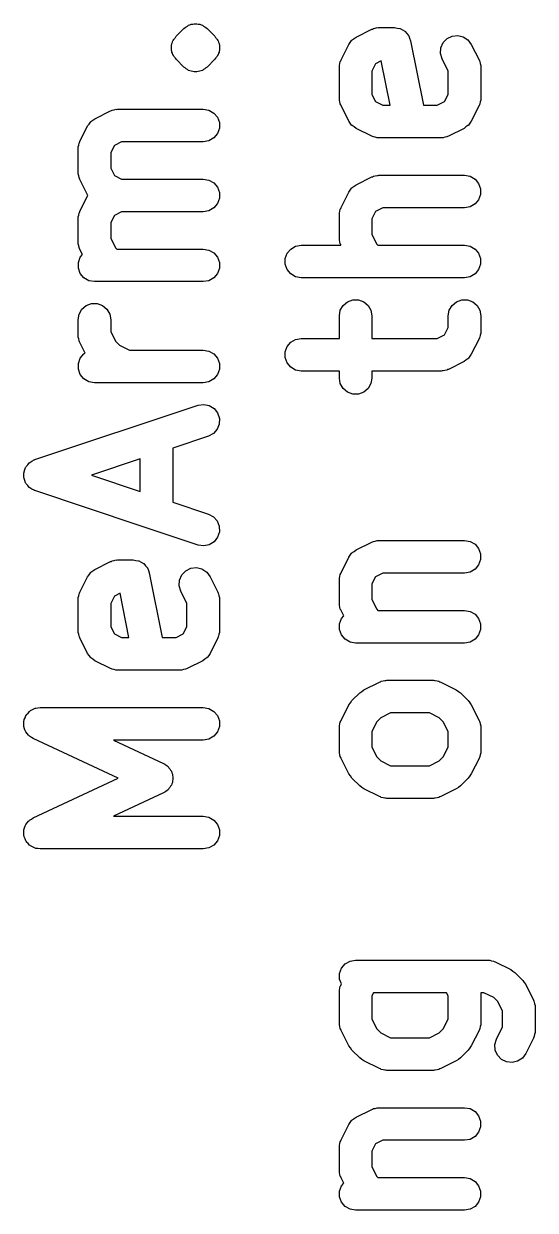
# Model space of a CAD drawing. Extents: x 94.7 to 182.4, y -163.6 to -70.2.
# Drawn here: x 94.73 to 99.43, y -113.34 to -102.44 of the extents above; entities that cross this region are included whole.
import ezdxf

# ---------------------------------------------------------------- set-up
doc = ezdxf.new("R2010")
doc.units = 0
doc.header["$MEASUREMENT"] = 0
doc.layers.add('BLACK', color=7, linetype='CONTINUOUS')

msp = doc.modelspace()

# ---------------------------------------------------------------- linework, layer by layer
at = {"layer": 'Black'}
for p, q in [((96.1296, -102.551), (96.2011, -102.48)), ((96.2011, -102.48), (96.2118, -102.472)), ((96.2118, -102.472), (96.2211, -102.463)), ((96.2211, -102.463), (96.233, -102.457)), ((96.233, -102.457), (96.2438, -102.45)), ((96.2438, -102.45), (96.2564, -102.446)), ((96.2564, -102.446), (96.2683, -102.441)), ((96.2683, -102.441), (96.2814, -102.44)), ((96.2814, -102.44), (96.2941, -102.436)), ((96.2941, -102.436), (96.3071, -102.437)), ((96.3071, -102.437), (96.3202, -102.436)), ((96.3202, -102.436), (96.3329, -102.44)), ((96.3329, -102.44), (96.346, -102.441)), ((96.346, -102.441), (96.3579, -102.446)), ((96.3579, -102.446), (96.3705, -102.45)), ((96.3705, -102.45), (96.3813, -102.457)), ((96.3813, -102.457), (96.3932, -102.463)), ((96.3932, -102.463), (96.4025, -102.472)), ((96.4025, -102.472), (96.4132, -102.48)), ((96.4132, -102.48), (96.4846, -102.551)), ((97.7829, -102.559), (97.9258, -102.487)), ((97.9258, -102.487), (97.9341, -102.485)), ((97.9341, -102.485), (97.9416, -102.48)), ((97.9416, -102.48), (97.9589, -102.477)), ((97.9589, -102.477), (97.9757, -102.472)), ((97.9757, -102.472), (97.9843, -102.473)), ((97.9843, -102.473), (97.9929, -102.471)), ((97.9929, -102.471), (98.1357, -102.471)), ((98.1357, -102.471), (98.1597, -102.476)), ((98.1597, -102.476), (98.1838, -102.479)), ((98.1838, -102.479), (98.1853, -102.48)), ((98.1853, -102.48), (98.187, -102.48)), ((98.187, -102.48), (98.2081, -102.493)), ((98.2081, -102.493), (98.2295, -102.504)), ((98.2295, -102.504), (98.2306, -102.506)), ((98.2306, -102.506), (98.2321, -102.507)), ((98.2321, -102.507), (98.2478, -102.525)), ((98.2478, -102.525), (98.2639, -102.543)), ((96.088, -102.631), (96.0902, -102.625)), ((96.088, -102.638), (96.088, -102.631)), ((96.0902, -102.625), (96.0908, -102.618)), ((96.0908, -102.618), (96.0964, -102.606)), ((96.0964, -102.606), (96.0998, -102.594)), ((96.0998, -102.594), (96.1036, -102.588)), ((96.1036, -102.588), (96.1058, -102.582)), ((96.1058, -102.582), (96.1101, -102.577)), ((96.1101, -102.577), (96.1128, -102.571)), ((96.1128, -102.571), (96.1221, -102.562)), ((96.1221, -102.562), (96.1296, -102.551)), ((96.4846, -102.551), (96.4922, -102.562)), ((96.4922, -102.562), (96.5014, -102.571)), ((96.5014, -102.571), (96.5042, -102.577)), ((96.5042, -102.577), (96.5085, -102.582)), ((96.5085, -102.582), (96.5107, -102.588)), ((96.5107, -102.588), (96.5145, -102.594)), ((96.5145, -102.594), (96.5179, -102.606)), ((96.5179, -102.606), (96.5235, -102.618)), ((96.5235, -102.618), (96.524, -102.625)), ((96.524, -102.625), (96.5263, -102.631)), ((96.5263, -102.631), (96.5263, -102.638)), ((97.6444, -102.769), (97.7158, -102.626)), ((97.7158, -102.626), (97.7289, -102.608)), ((97.7289, -102.608), (97.7411, -102.59)), ((97.7411, -102.59), (97.7444, -102.587)), ((97.7444, -102.587), (97.7469, -102.584)), ((97.7469, -102.584), (97.7652, -102.572)), ((97.7652, -102.572), (97.7829, -102.559)), ((98.2639, -102.543), (98.2645, -102.545)), ((98.2645, -102.545), (98.2656, -102.546)), ((98.2656, -102.546), (98.274, -102.569)), ((98.274, -102.569), (98.2828, -102.592)), ((98.2828, -102.592), (98.4015, -103.186)), ((98.5612, -102.658), (98.582, -102.61)), ((98.582, -102.61), (98.6178, -102.572)), ((98.6178, -102.572), (98.6644, -102.549)), ((98.6644, -102.549), (98.7161, -102.543)), ((98.7161, -102.543), (98.7668, -102.555)), ((98.7668, -102.555), (98.8103, -102.584)), ((98.8103, -102.584), (98.8413, -102.626)), ((98.8413, -102.626), (98.9127, -102.769)), ((96.0863, -102.644), (96.088, -102.638)), ((96.0874, -102.657), (96.0863, -102.644)), ((96.0863, -102.67), (96.0874, -102.657)), ((96.088, -102.677), (96.0863, -102.67)), ((96.088, -102.683), (96.088, -102.677)), ((96.0902, -102.689), (96.088, -102.683)), ((96.0908, -102.696), (96.0902, -102.689)), ((96.0964, -102.708), (96.0908, -102.696)), ((96.0998, -102.721), (96.0964, -102.708)), ((96.1036, -102.726), (96.0998, -102.721)), ((96.1058, -102.732), (96.1036, -102.726)), ((96.1101, -102.737), (96.1058, -102.732)), ((96.1128, -102.743), (96.1101, -102.737)), ((96.1221, -102.752), (96.1128, -102.743)), ((96.5014, -102.743), (96.4922, -102.752)), ((96.5042, -102.737), (96.5014, -102.743)), ((96.5085, -102.732), (96.5042, -102.737)), ((96.5107, -102.726), (96.5085, -102.732)), ((96.5145, -102.721), (96.5107, -102.726)), ((96.5179, -102.708), (96.5145, -102.721)), ((96.5235, -102.696), (96.5179, -102.708)), ((96.524, -102.689), (96.5235, -102.696)), ((96.5263, -102.683), (96.524, -102.689)), ((96.5263, -102.638), (96.528, -102.644)), ((96.528, -102.67), (96.5263, -102.677)), ((96.5263, -102.677), (96.5263, -102.683)), ((96.528, -102.644), (96.5269, -102.657)), ((96.5269, -102.657), (96.528, -102.67)), ((98.5581, -102.71), (98.5612, -102.658)), ((98.573, -102.76), (98.5581, -102.71)), ((96.1296, -102.763), (96.1221, -102.752)), ((96.2011, -102.835), (96.1296, -102.763)), ((96.2118, -102.842), (96.2011, -102.835)), ((96.2211, -102.851), (96.2118, -102.842)), ((96.233, -102.857), (96.2211, -102.851)), ((96.3932, -102.851), (96.3813, -102.857)), ((96.4025, -102.842), (96.3932, -102.851)), ((96.4132, -102.835), (96.4025, -102.842)), ((96.4846, -102.763), (96.4132, -102.835)), ((96.4922, -102.752), (96.4846, -102.763)), ((97.6286, -102.836), (97.6301, -102.827)), ((97.6286, -103.121), (97.6286, -102.836)), ((97.6296, -102.819), (97.6346, -102.802)), ((97.6301, -102.827), (97.6296, -102.819)), ((97.6346, -102.802), (97.6376, -102.784)), ((97.6376, -102.784), (97.6419, -102.777)), ((97.6419, -102.777), (97.6444, -102.769)), ((97.9618, -102.805), (97.9286, -102.871)), ((98.0142, -102.778), (97.9618, -102.805)), ((98.0956, -103.186), (98.0142, -102.778)), ((98.6286, -102.871), (98.573, -102.76)), ((98.9127, -102.769), (98.9152, -102.777)), ((98.9152, -102.777), (98.9195, -102.784)), ((98.9195, -102.784), (98.9226, -102.802)), ((98.9226, -102.802), (98.9276, -102.819)), ((98.9276, -102.819), (98.9271, -102.827)), ((98.9271, -102.827), (98.9286, -102.836)), ((98.9286, -102.836), (98.9286, -103.121)), ((96.2438, -102.865), (96.233, -102.857)), ((96.2564, -102.868), (96.2438, -102.865)), ((96.2683, -102.873), (96.2564, -102.868)), ((96.2814, -102.875), (96.2683, -102.873)), ((96.2941, -102.878), (96.2814, -102.875)), ((96.3071, -102.877), (96.2941, -102.878)), ((96.3202, -102.878), (96.3071, -102.877)), ((96.3329, -102.875), (96.3202, -102.878)), ((96.346, -102.873), (96.3329, -102.875)), ((96.3579, -102.868), (96.346, -102.873)), ((96.3705, -102.865), (96.3579, -102.868)), ((96.3813, -102.857), (96.3705, -102.865)), ((97.9286, -102.871), (97.9286, -103.086)), ((98.6286, -103.086), (98.6286, -102.871)), ((97.6301, -103.13), (97.6286, -103.121)), ((97.6296, -103.139), (97.6301, -103.13)), ((97.6346, -103.155), (97.6296, -103.139)), ((97.6376, -103.173), (97.6346, -103.155)), ((97.6419, -103.18), (97.6376, -103.173)), ((97.6444, -103.189), (97.6419, -103.18)), ((97.9286, -103.086), (97.9618, -103.152)), ((97.9618, -103.152), (98.0283, -103.186)), ((98.5289, -103.186), (98.5953, -103.152)), ((98.5953, -103.152), (98.6286, -103.086)), ((98.9152, -103.18), (98.9127, -103.189)), ((98.9195, -103.173), (98.9152, -103.18)), ((98.9226, -103.155), (98.9195, -103.173)), ((98.9276, -103.139), (98.9226, -103.155)), ((98.9286, -103.121), (98.9271, -103.13)), ((98.9271, -103.13), (98.9276, -103.139)), ((95.3829, -103.309), (95.5258, -103.237)), ((95.5258, -103.237), (95.5341, -103.235)), ((95.5341, -103.235), (95.5416, -103.23)), ((95.5416, -103.23), (95.5589, -103.227)), ((95.5589, -103.227), (95.5757, -103.222)), ((95.5757, -103.222), (95.5843, -103.223)), ((95.5843, -103.223), (95.5929, -103.221)), ((95.5929, -103.221), (96.3786, -103.221)), ((96.3786, -103.221), (96.4299, -103.23)), ((96.4299, -103.23), (96.475, -103.257)), ((96.475, -103.257), (96.5085, -103.296)), ((97.7158, -103.331), (97.6444, -103.189)), ((98.0283, -103.186), (98.0956, -103.186)), ((98.4015, -103.186), (98.5289, -103.186)), ((98.9127, -103.189), (98.8413, -103.331)), ((95.2444, -103.519), (95.3158, -103.376)), ((95.3158, -103.376), (95.3289, -103.358)), ((95.3289, -103.358), (95.3411, -103.34)), ((95.3411, -103.34), (95.3444, -103.337)), ((95.3444, -103.337), (95.3469, -103.334)), ((95.3469, -103.334), (95.3652, -103.322)), ((95.3652, -103.322), (95.3829, -103.309)), ((96.5085, -103.296), (96.5263, -103.345)), ((96.5263, -103.397), (96.5085, -103.446)), ((96.5263, -103.345), (96.5263, -103.397)), ((97.7289, -103.349), (97.7158, -103.331)), ((97.7411, -103.367), (97.7289, -103.349)), ((97.7444, -103.37), (97.7411, -103.367)), ((97.7469, -103.373), (97.7444, -103.37)), ((97.7652, -103.385), (97.7469, -103.373)), ((97.7829, -103.398), (97.7652, -103.385)), ((97.9258, -103.47), (97.7829, -103.398)), ((98.7742, -103.398), (98.6314, -103.47)), ((98.7919, -103.385), (98.7742, -103.398)), ((98.8103, -103.373), (98.7919, -103.385)), ((98.8127, -103.37), (98.8103, -103.373)), ((98.8161, -103.367), (98.8127, -103.37)), ((98.8282, -103.349), (98.8161, -103.367)), ((98.8413, -103.331), (98.8282, -103.349)), ((96.475, -103.486), (96.4299, -103.512)), ((96.5085, -103.446), (96.475, -103.486)), ((97.9341, -103.472), (97.9258, -103.47)), ((97.9416, -103.477), (97.9341, -103.472)), ((97.9589, -103.48), (97.9416, -103.477)), ((97.9757, -103.485), (97.9589, -103.48)), ((97.9843, -103.484), (97.9757, -103.485)), ((97.9929, -103.486), (97.9843, -103.484)), ((98.5643, -103.486), (97.9929, -103.486)), ((98.5728, -103.484), (98.5643, -103.486)), ((98.5814, -103.485), (98.5728, -103.484)), ((98.5983, -103.48), (98.5814, -103.485)), ((98.6156, -103.477), (98.5983, -103.48)), ((98.6231, -103.472), (98.6156, -103.477)), ((98.6314, -103.47), (98.6231, -103.472)), ((95.2286, -103.586), (95.2301, -103.577)), ((95.2286, -103.8), (95.2286, -103.586)), ((95.2296, -103.569), (95.2346, -103.552)), ((95.2301, -103.577), (95.2296, -103.569)), ((95.2346, -103.552), (95.2376, -103.534)), ((95.2376, -103.534), (95.2419, -103.527)), ((95.2419, -103.527), (95.2444, -103.519)), ((95.5618, -103.555), (95.5286, -103.621)), ((95.6283, -103.521), (95.5618, -103.555)), ((96.3786, -103.521), (95.6283, -103.521)), ((96.4299, -103.512), (96.3786, -103.521)), ((95.5286, -103.621), (95.5286, -103.765)), ((95.2301, -103.809), (95.2286, -103.8)), ((95.2296, -103.817), (95.2301, -103.809)), ((95.2346, -103.834), (95.2296, -103.817)), ((95.2376, -103.851), (95.2346, -103.834)), ((95.5286, -103.765), (95.5618, -103.831)), ((95.5618, -103.831), (95.6283, -103.864)), ((97.9589, -103.835), (97.9757, -103.83)), ((97.9757, -103.83), (97.9843, -103.83)), ((97.9843, -103.83), (97.9929, -103.829)), ((97.9929, -103.829), (98.7786, -103.829)), ((98.7786, -103.829), (98.8299, -103.838)), ((95.2419, -103.859), (95.2376, -103.851)), ((95.2444, -103.867), (95.2419, -103.859)), ((95.3158, -104.01), (95.2444, -103.867)), ((95.6283, -103.864), (96.3786, -103.864)), ((96.3786, -103.864), (96.4299, -103.873)), ((96.4299, -103.873), (96.475, -103.899)), ((96.475, -103.899), (96.5085, -103.939)), ((96.5085, -103.939), (96.5263, -103.988)), ((97.7444, -103.944), (97.7469, -103.941)), ((97.7469, -103.941), (97.7652, -103.929)), ((97.7652, -103.929), (97.7829, -103.916)), ((97.7829, -103.916), (97.9258, -103.844)), ((97.9258, -103.844), (97.9341, -103.842)), ((97.9341, -103.842), (97.9416, -103.838)), ((97.9416, -103.838), (97.9589, -103.835)), ((98.8299, -103.838), (98.875, -103.864)), ((98.875, -103.864), (98.9085, -103.904)), ((98.9085, -103.904), (98.9263, -103.953)), ((95.2444, -104.161), (95.3158, -104.019)), ((95.3191, -104.014), (95.3158, -104.01)), ((95.3158, -104.019), (95.3191, -104.014)), ((96.5263, -104.04), (96.5085, -104.089)), ((96.5263, -103.988), (96.5263, -104.04)), ((97.6444, -104.126), (97.7158, -103.983)), ((97.7158, -103.983), (97.7289, -103.965)), ((97.7289, -103.965), (97.7411, -103.947)), ((97.7411, -103.947), (97.7444, -103.944)), ((98.9263, -104.005), (98.9085, -104.054)), ((98.9263, -103.953), (98.9263, -104.005)), ((95.2419, -104.17), (95.2444, -104.161)), ((96.4299, -104.155), (96.3786, -104.164)), ((96.475, -104.129), (96.4299, -104.155)), ((96.5085, -104.089), (96.475, -104.129)), ((97.6296, -104.176), (97.6346, -104.159)), ((97.6346, -104.159), (97.6376, -104.142)), ((97.6376, -104.142), (97.6419, -104.134)), ((97.6419, -104.134), (97.6444, -104.126)), ((98.0283, -104.129), (97.9618, -104.162)), ((98.7786, -104.129), (98.0283, -104.129)), ((98.8299, -104.12), (98.7786, -104.129)), ((98.875, -104.093), (98.8299, -104.12)), ((98.9085, -104.054), (98.875, -104.093)), ((95.2286, -104.229), (95.2301, -104.22)), ((95.2286, -104.443), (95.2286, -104.229)), ((95.2296, -104.211), (95.2346, -104.195)), ((95.2301, -104.22), (95.2296, -104.211)), ((95.2346, -104.195), (95.2376, -104.177)), ((95.2376, -104.177), (95.2419, -104.17)), ((95.5618, -104.198), (95.5286, -104.264)), ((95.5286, -104.264), (95.5286, -104.407)), ((95.6283, -104.164), (95.5618, -104.198)), ((96.3786, -104.164), (95.6283, -104.164)), ((97.6286, -104.193), (97.6301, -104.184)), ((97.6286, -104.407), (97.6286, -104.193)), ((97.6301, -104.184), (97.6296, -104.176)), ((97.9618, -104.162), (97.9286, -104.228)), ((97.9286, -104.228), (97.9286, -104.372)), ((97.9286, -104.372), (97.9733, -104.461)), ((95.2301, -104.451), (95.2286, -104.443)), ((95.2296, -104.46), (95.2301, -104.451)), ((95.2346, -104.477), (95.2296, -104.46)), ((95.2376, -104.494), (95.2346, -104.477)), ((95.5286, -104.407), (95.5733, -104.497)), ((97.1822, -104.507), (97.2273, -104.48)), ((97.2273, -104.48), (97.2786, -104.471)), ((97.2786, -104.471), (97.6436, -104.471)), ((97.6301, -104.416), (97.6286, -104.407)), ((97.6296, -104.424), (97.6301, -104.416)), ((97.6346, -104.441), (97.6296, -104.424)), ((97.6376, -104.458), (97.6346, -104.441)), ((97.6419, -104.466), (97.6376, -104.458)), ((97.6436, -104.471), (97.6419, -104.466)), ((97.9733, -104.461), (97.9836, -104.471)), ((97.9836, -104.471), (98.7786, -104.471)), ((98.7786, -104.471), (98.8299, -104.48)), ((98.8299, -104.48), (98.875, -104.507)), ((95.2309, -104.631), (95.2487, -104.582)), ((95.2419, -104.502), (95.2376, -104.494)), ((95.2444, -104.51), (95.2419, -104.502)), ((95.2686, -104.558), (95.2444, -104.51)), ((95.2487, -104.582), (95.2686, -104.558)), ((95.5733, -104.497), (95.5836, -104.507)), ((95.5836, -104.507), (96.3786, -104.507)), ((96.3786, -104.507), (96.4299, -104.516)), ((96.4299, -104.516), (96.475, -104.542)), ((96.475, -104.542), (96.5085, -104.582)), ((96.5085, -104.582), (96.5263, -104.631)), ((97.1309, -104.595), (97.1487, -104.546)), ((97.1309, -104.647), (97.1309, -104.595)), ((97.1487, -104.546), (97.1822, -104.507)), ((98.875, -104.507), (98.9085, -104.546)), ((98.9085, -104.546), (98.9263, -104.595)), ((98.9263, -104.595), (98.9263, -104.647)), ((95.2309, -104.683), (95.2309, -104.631)), ((95.2487, -104.732), (95.2309, -104.683)), ((96.5263, -104.683), (96.5085, -104.732)), ((96.5263, -104.631), (96.5263, -104.683)), ((97.1487, -104.696), (97.1309, -104.647)), ((97.1822, -104.736), (97.1487, -104.696)), ((98.9085, -104.696), (98.875, -104.736)), ((98.9263, -104.647), (98.9085, -104.696)), ((95.2822, -104.772), (95.2487, -104.732)), ((95.3273, -104.798), (95.2822, -104.772)), ((95.3786, -104.807), (95.3273, -104.798)), ((96.3786, -104.807), (95.3786, -104.807)), ((96.4299, -104.798), (96.3786, -104.807)), ((96.475, -104.772), (96.4299, -104.798)), ((96.5085, -104.732), (96.475, -104.772)), ((97.2273, -104.762), (97.1822, -104.736)), ((97.2786, -104.771), (97.2273, -104.762)), ((98.7786, -104.771), (97.2786, -104.771)), ((98.8299, -104.762), (98.7786, -104.771)), ((98.875, -104.736), (98.8299, -104.762)), ((95.2637, -105.061), (95.3036, -105.027)), ((95.3036, -105.027), (95.3525, -105.009)), ((95.3525, -105.009), (95.4046, -105.009)), ((95.4046, -105.009), (95.4536, -105.027)), ((95.4536, -105.027), (95.4935, -105.061)), ((97.6376, -105.07), (97.6637, -105.025)), ((97.6637, -105.025), (97.7036, -104.992)), ((97.7036, -104.992), (97.7525, -104.974)), ((97.7525, -104.974), (97.8046, -104.974)), ((97.8046, -104.974), (97.8536, -104.992)), ((97.8536, -104.992), (97.8935, -105.025)), ((97.8935, -105.025), (97.9195, -105.07)), ((98.6376, -105.07), (98.6637, -105.025)), ((98.6637, -105.025), (98.7036, -104.992)), ((98.7036, -104.992), (98.7525, -104.974)), ((98.7525, -104.974), (98.8046, -104.974)), ((98.8046, -104.974), (98.8536, -104.992)), ((98.8536, -104.992), (98.8935, -105.025)), ((98.8935, -105.025), (98.9195, -105.07)), ((95.2286, -105.157), (95.2376, -105.106)), ((95.2376, -105.106), (95.2637, -105.061)), ((95.4935, -105.061), (95.5195, -105.106)), ((95.5195, -105.106), (95.5286, -105.157)), ((97.6286, -105.121), (97.6376, -105.07)), ((97.6286, -105.329), (97.6286, -105.121)), ((97.9195, -105.07), (97.9286, -105.121)), ((97.9286, -105.121), (97.9286, -105.329)), ((98.6286, -105.121), (98.6376, -105.07)), ((98.6286, -105.229), (98.6286, -105.121)), ((98.9195, -105.07), (98.9286, -105.121)), ((98.9286, -105.121), (98.9286, -105.264)), ((95.2286, -105.3), (95.2286, -105.157)), ((95.5286, -105.157), (95.5286, -105.265)), ((98.5953, -105.295), (98.6286, -105.229)), ((95.2301, -105.309), (95.2286, -105.3)), ((95.2296, -105.317), (95.2301, -105.309)), ((95.2346, -105.334), (95.2296, -105.317)), ((95.2376, -105.351), (95.2346, -105.334)), ((95.2419, -105.359), (95.2376, -105.351)), ((95.2444, -105.367), (95.2419, -105.359)), ((95.5286, -105.265), (95.5733, -105.354)), ((95.5733, -105.354), (95.6103, -105.391)), ((97.1822, -105.364), (97.2273, -105.338)), ((97.2273, -105.338), (97.2786, -105.329)), ((97.2786, -105.329), (97.6286, -105.329)), ((97.9286, -105.329), (98.5289, -105.329)), ((98.5289, -105.329), (98.5953, -105.295)), ((98.9127, -105.331), (98.8413, -105.474)), ((98.9152, -105.323), (98.9127, -105.331)), ((98.9195, -105.316), (98.9152, -105.323)), ((98.9226, -105.298), (98.9195, -105.316)), ((98.9276, -105.281), (98.9226, -105.298)), ((98.9286, -105.264), (98.9271, -105.273)), ((98.9271, -105.273), (98.9276, -105.281)), ((95.2931, -105.464), (95.2444, -105.367)), ((95.2822, -105.471), (95.2931, -105.464)), ((95.6103, -105.391), (95.6997, -105.436)), ((95.6997, -105.436), (96.3786, -105.436)), ((96.3786, -105.436), (96.4299, -105.445)), ((96.4299, -105.445), (96.475, -105.471)), ((97.1309, -105.453), (97.1487, -105.404)), ((97.1309, -105.505), (97.1309, -105.453)), ((97.1487, -105.404), (97.1822, -105.364)), ((95.2309, -105.56), (95.2487, -105.511)), ((95.2309, -105.612), (95.2309, -105.56)), ((95.2487, -105.511), (95.2822, -105.471)), ((96.475, -105.471), (96.5085, -105.511)), ((96.5085, -105.511), (96.5263, -105.56)), ((96.5263, -105.56), (96.5263, -105.612)), ((97.1487, -105.554), (97.1309, -105.505)), ((97.1822, -105.593), (97.1487, -105.554)), ((98.7742, -105.541), (98.6314, -105.613)), ((98.7919, -105.528), (98.7742, -105.541)), ((98.8103, -105.516), (98.7919, -105.528)), ((98.8127, -105.513), (98.8103, -105.516)), ((98.8161, -105.51), (98.8127, -105.513)), ((98.8282, -105.492), (98.8161, -105.51)), ((98.8413, -105.474), (98.8282, -105.492)), ((95.2487, -105.661), (95.2309, -105.612)), ((95.2822, -105.701), (95.2487, -105.661)), ((96.5085, -105.661), (96.475, -105.701)), ((96.5263, -105.612), (96.5085, -105.661)), ((97.2273, -105.62), (97.1822, -105.593)), ((97.2786, -105.629), (97.2273, -105.62)), ((97.6286, -105.629), (97.2786, -105.629)), ((97.6286, -105.693), (97.6286, -105.629)), ((98.5643, -105.629), (97.9286, -105.629)), ((97.9286, -105.629), (97.9286, -105.693)), ((98.5728, -105.627), (98.5643, -105.629)), ((98.5814, -105.628), (98.5728, -105.627)), ((98.5983, -105.623), (98.5814, -105.628)), ((98.6156, -105.62), (98.5983, -105.623)), ((98.6231, -105.615), (98.6156, -105.62)), ((98.6314, -105.613), (98.6231, -105.615)), ((95.3273, -105.727), (95.2822, -105.701)), ((95.3786, -105.736), (95.3273, -105.727)), ((96.3786, -105.736), (95.3786, -105.736)), ((96.4299, -105.727), (96.3786, -105.736)), ((96.475, -105.701), (96.4299, -105.727)), ((97.6376, -105.744), (97.6286, -105.693)), ((97.6637, -105.789), (97.6376, -105.744)), ((97.7036, -105.823), (97.6637, -105.789)), ((97.8935, -105.789), (97.8536, -105.823)), ((97.9195, -105.744), (97.8935, -105.789)), ((97.9286, -105.693), (97.9195, -105.744)), ((97.7525, -105.841), (97.7036, -105.823)), ((97.8046, -105.841), (97.7525, -105.841)), ((97.8536, -105.823), (97.8046, -105.841)), ((94.8311, -106.443), (96.3311, -105.943)), ((96.3311, -105.943), (96.3827, -105.936)), ((96.3827, -105.936), (96.4337, -105.946)), ((96.4337, -105.946), (96.4781, -105.973)), ((96.4781, -105.973), (96.5105, -106.014)), ((96.5105, -106.014), (96.5269, -106.064)), ((96.5255, -106.116), (96.5064, -106.164)), ((96.5269, -106.064), (96.5255, -106.116)), ((96.426, -106.228), (96.1, -106.337)), ((96.4718, -106.203), (96.426, -106.228)), ((96.5064, -106.164), (96.4718, -106.203)), ((96.1, -106.337), (96.1, -106.835)), ((94.8047, -106.458), (94.8234, -106.446)), ((94.8234, -106.446), (94.8275, -106.445)), ((94.8275, -106.445), (94.8311, -106.443)), ((95.8, -106.437), (95.3529, -106.586)), ((95.8, -106.735), (95.8, -106.437)), ((94.7302, -106.564), (94.7315, -106.56)), ((94.7315, -106.56), (94.7316, -106.556)), ((94.7316, -106.556), (94.7397, -106.535)), ((94.7397, -106.535), (94.7467, -106.514)), ((94.7467, -106.514), (94.7492, -106.511)), ((94.7492, -106.511), (94.7508, -106.507)), ((94.7508, -106.507), (94.7654, -106.491)), ((94.7654, -106.491), (94.7791, -106.473)), ((94.7791, -106.473), (94.7826, -106.471)), ((94.7826, -106.471), (94.7853, -106.468)), ((94.7853, -106.468), (94.8047, -106.458)), ((94.7308, -106.586), (94.7302, -106.564)), ((94.7302, -106.608), (94.7308, -106.586)), ((94.7315, -106.612), (94.7302, -106.608)), ((94.7316, -106.616), (94.7315, -106.612)), ((94.7397, -106.636), (94.7316, -106.616)), ((94.7467, -106.657), (94.7397, -106.636)), ((94.7492, -106.66), (94.7467, -106.657)), ((94.7508, -106.664), (94.7492, -106.66)), ((94.7654, -106.681), (94.7508, -106.664)), ((95.3529, -106.586), (95.8, -106.735)), ((94.7791, -106.698), (94.7654, -106.681)), ((94.7826, -106.7), (94.7791, -106.698)), ((94.7853, -106.703), (94.7826, -106.7)), ((94.8047, -106.714), (94.7853, -106.703)), ((94.8234, -106.725), (94.8047, -106.714)), ((94.8275, -106.726), (94.8234, -106.725)), ((94.8311, -106.728), (94.8275, -106.726)), ((95.8, -107.051), (94.8311, -106.728)), ((96.1, -106.835), (96.426, -106.943)), ((96.426, -106.943), (96.4718, -106.968)), ((96.4718, -106.968), (96.5064, -107.007)), ((96.3311, -107.228), (95.8, -107.051)), ((96.5064, -107.007), (96.5255, -107.056)), ((96.5255, -107.056), (96.5269, -107.108)), ((96.4781, -107.198), (96.4337, -107.225)), ((96.5105, -107.157), (96.4781, -107.198)), ((96.5269, -107.108), (96.5105, -107.157)), ((97.7829, -107.273), (97.9258, -107.202)), ((97.9258, -107.202), (97.9341, -107.199)), ((97.9341, -107.199), (97.9416, -107.195)), ((97.9416, -107.195), (97.9589, -107.192)), ((97.9589, -107.192), (97.9757, -107.187)), ((97.9757, -107.187), (97.9843, -107.187)), ((97.9843, -107.187), (97.9929, -107.186)), ((97.9929, -107.186), (98.7786, -107.186)), ((98.7786, -107.186), (98.8299, -107.195)), ((98.8299, -107.195), (98.875, -107.221)), ((96.3827, -107.236), (96.3311, -107.228)), ((96.4337, -107.225), (96.3827, -107.236)), ((97.7158, -107.34), (97.7289, -107.322)), ((97.7289, -107.322), (97.7411, -107.304)), ((97.7411, -107.304), (97.7444, -107.302)), ((97.7444, -107.302), (97.7469, -107.298)), ((97.7469, -107.298), (97.7652, -107.286)), ((97.7652, -107.286), (97.7829, -107.273)), ((98.875, -107.221), (98.9085, -107.261)), ((98.9085, -107.261), (98.9263, -107.31)), ((98.9263, -107.31), (98.9263, -107.362)), ((95.3829, -107.452), (95.5258, -107.38)), ((95.5258, -107.38), (95.5341, -107.378)), ((95.5341, -107.378), (95.5416, -107.373)), ((95.5416, -107.373), (95.5589, -107.37)), ((95.5589, -107.37), (95.5757, -107.365)), ((95.5757, -107.365), (95.5843, -107.366)), ((95.5843, -107.366), (95.5929, -107.364)), ((95.5929, -107.364), (95.7357, -107.364)), ((95.7357, -107.364), (95.7597, -107.369)), ((95.7597, -107.369), (95.7838, -107.372)), ((95.7838, -107.372), (95.7853, -107.373)), ((95.7853, -107.373), (95.787, -107.373)), ((95.787, -107.373), (95.8081, -107.386)), ((95.8081, -107.386), (95.8295, -107.397)), ((95.8295, -107.397), (95.8306, -107.399)), ((95.8306, -107.399), (95.8321, -107.399)), ((95.8321, -107.399), (95.8478, -107.418)), ((95.8478, -107.418), (95.8639, -107.436)), ((97.6444, -107.483), (97.7158, -107.34)), ((98.9085, -107.411), (98.875, -107.451)), ((98.9263, -107.362), (98.9085, -107.411)), ((95.2444, -107.661), (95.3158, -107.519)), ((95.3158, -107.519), (95.3289, -107.501)), ((95.3289, -107.501), (95.3411, -107.483)), ((95.3411, -107.483), (95.3444, -107.48)), ((95.3444, -107.48), (95.3469, -107.477)), ((95.3469, -107.477), (95.3652, -107.465)), ((95.3652, -107.465), (95.3829, -107.452)), ((95.8639, -107.436), (95.8645, -107.438)), ((95.8645, -107.438), (95.8656, -107.439)), ((95.8656, -107.439), (95.874, -107.462)), ((95.874, -107.462), (95.8828, -107.485)), ((95.8828, -107.485), (96.0015, -108.079)), ((96.1612, -107.551), (96.182, -107.503)), ((96.182, -107.503), (96.2178, -107.465)), ((96.2178, -107.465), (96.2644, -107.442)), ((96.2644, -107.442), (96.3161, -107.436)), ((96.3161, -107.436), (96.3668, -107.448)), ((96.3668, -107.448), (96.4103, -107.477)), ((96.4103, -107.477), (96.4413, -107.519)), ((96.4413, -107.519), (96.5127, -107.661)), ((97.6286, -107.55), (97.6301, -107.541)), ((97.6296, -107.533), (97.6346, -107.516)), ((97.6301, -107.541), (97.6296, -107.533)), ((97.6346, -107.516), (97.6376, -107.499)), ((97.6376, -107.499), (97.6419, -107.491)), ((97.6419, -107.491), (97.6444, -107.483)), ((97.9618, -107.519), (97.9286, -107.585)), ((98.0283, -107.486), (97.9618, -107.519)), ((98.7786, -107.486), (98.0283, -107.486)), ((98.8299, -107.477), (98.7786, -107.486)), ((98.875, -107.451), (98.8299, -107.477)), ((96.1581, -107.603), (96.1612, -107.551)), ((96.173, -107.653), (96.1581, -107.603)), ((97.6286, -107.764), (97.6286, -107.55)), ((97.9286, -107.585), (97.9286, -107.729)), ((95.2286, -107.729), (95.2301, -107.72)), ((95.2286, -108.014), (95.2286, -107.729)), ((95.2296, -107.711), (95.2346, -107.695)), ((95.2301, -107.72), (95.2296, -107.711)), ((95.2346, -107.695), (95.2376, -107.677)), ((95.2376, -107.677), (95.2419, -107.67)), ((95.2419, -107.67), (95.2444, -107.661)), ((95.5618, -107.698), (95.5286, -107.764)), ((95.6142, -107.671), (95.5618, -107.698)), ((95.6956, -108.079), (95.6142, -107.671)), ((96.2286, -107.764), (96.173, -107.653)), ((96.5127, -107.661), (96.5152, -107.67)), ((96.5152, -107.67), (96.5195, -107.677)), ((96.5195, -107.677), (96.5226, -107.695)), ((96.5226, -107.695), (96.5276, -107.711)), ((96.5276, -107.711), (96.5271, -107.72)), ((96.5271, -107.72), (96.5286, -107.729)), ((96.5286, -107.729), (96.5286, -108.014)), ((97.9286, -107.729), (97.9733, -107.818)), ((95.5286, -107.764), (95.5286, -107.979)), ((96.2286, -107.979), (96.2286, -107.764)), ((97.6301, -107.773), (97.6286, -107.764)), ((97.6296, -107.781), (97.6301, -107.773)), ((97.6346, -107.798), (97.6296, -107.781)), ((97.6376, -107.816), (97.6346, -107.798)), ((97.6419, -107.823), (97.6376, -107.816)), ((97.6444, -107.831), (97.6419, -107.823)), ((97.6686, -107.88), (97.6444, -107.831)), ((97.9733, -107.818), (97.9836, -107.829)), ((97.9836, -107.829), (98.7786, -107.829)), ((98.7786, -107.829), (98.8299, -107.838)), ((98.8299, -107.838), (98.875, -107.864)), ((98.875, -107.864), (98.9085, -107.904)), ((95.5286, -107.979), (95.5618, -108.045)), ((96.1953, -108.045), (96.2286, -107.979)), ((97.6309, -107.953), (97.6487, -107.904)), ((97.6309, -108.005), (97.6309, -107.953)), ((97.6487, -107.904), (97.6686, -107.88)), ((98.9085, -107.904), (98.9263, -107.953)), ((98.9263, -107.953), (98.9263, -108.005)), ((95.2301, -108.023), (95.2286, -108.014)), ((95.2296, -108.031), (95.2301, -108.023)), ((95.2346, -108.048), (95.2296, -108.031)), ((95.2376, -108.066), (95.2346, -108.048)), ((95.2419, -108.073), (95.2376, -108.066)), ((95.2444, -108.081), (95.2419, -108.073)), ((95.3158, -108.224), (95.2444, -108.081)), ((95.5618, -108.045), (95.6283, -108.079)), ((95.6283, -108.079), (95.6956, -108.079)), ((96.0015, -108.079), (96.1289, -108.079)), ((96.1289, -108.079), (96.1953, -108.045)), ((96.5127, -108.081), (96.4413, -108.224)), ((96.5152, -108.073), (96.5127, -108.081)), ((96.5195, -108.066), (96.5152, -108.073)), ((96.5226, -108.048), (96.5195, -108.066)), ((96.5276, -108.031), (96.5226, -108.048)), ((96.5286, -108.014), (96.5271, -108.023)), ((96.5271, -108.023), (96.5276, -108.031)), ((97.6487, -108.054), (97.6309, -108.005)), ((97.6822, -108.093), (97.6487, -108.054)), ((98.9085, -108.054), (98.875, -108.093)), ((98.9263, -108.005), (98.9085, -108.054)), ((97.7273, -108.12), (97.6822, -108.093)), ((97.7786, -108.129), (97.7273, -108.12)), ((98.7786, -108.129), (97.7786, -108.129)), ((98.8299, -108.12), (98.7786, -108.129)), ((98.875, -108.093), (98.8299, -108.12)), ((95.3289, -108.242), (95.3158, -108.224)), ((95.3411, -108.26), (95.3289, -108.242)), ((95.3444, -108.263), (95.3411, -108.26)), ((95.3469, -108.266), (95.3444, -108.263)), ((95.3652, -108.278), (95.3469, -108.266)), ((95.3829, -108.291), (95.3652, -108.278)), ((95.5258, -108.363), (95.3829, -108.291)), ((96.3742, -108.291), (96.2314, -108.363)), ((96.3919, -108.278), (96.3742, -108.291)), ((96.4103, -108.266), (96.3919, -108.278)), ((96.4127, -108.263), (96.4103, -108.266)), ((96.4161, -108.26), (96.4127, -108.263)), ((96.4282, -108.242), (96.4161, -108.26)), ((96.4413, -108.224), (96.4282, -108.242)), ((95.5341, -108.365), (95.5258, -108.363)), ((95.5416, -108.37), (95.5341, -108.365)), ((95.5589, -108.373), (95.5416, -108.37)), ((95.5757, -108.378), (95.5589, -108.373)), ((95.5843, -108.377), (95.5757, -108.378)), ((95.5929, -108.379), (95.5843, -108.377)), ((96.1643, -108.379), (95.5929, -108.379)), ((96.1728, -108.377), (96.1643, -108.379)), ((96.1814, -108.378), (96.1728, -108.377)), ((96.1983, -108.373), (96.1814, -108.378)), ((96.2156, -108.37), (96.1983, -108.373)), ((96.2231, -108.365), (96.2156, -108.37)), ((96.2314, -108.363), (96.2231, -108.365)), ((97.8543, -108.559), (97.9972, -108.487)), ((97.9972, -108.487), (98.0055, -108.485)), ((98.0055, -108.485), (98.013, -108.48)), ((98.013, -108.48), (98.0303, -108.477)), ((98.0303, -108.477), (98.0471, -108.472)), ((98.0471, -108.472), (98.0558, -108.473)), ((98.0558, -108.473), (98.0643, -108.471)), ((98.0643, -108.471), (98.4929, -108.471)), ((98.4929, -108.471), (98.5014, -108.473)), ((98.5014, -108.473), (98.51, -108.472)), ((98.51, -108.472), (98.5268, -108.477)), ((98.5268, -108.477), (98.5442, -108.48)), ((98.5442, -108.48), (98.5517, -108.485)), ((98.5517, -108.485), (98.5599, -108.487)), ((98.5599, -108.487), (98.7028, -108.559)), ((97.7439, -108.658), (97.8154, -108.587)), ((97.8154, -108.587), (97.835, -108.573)), ((97.835, -108.573), (97.8543, -108.559)), ((98.7028, -108.559), (98.7221, -108.573)), ((98.7221, -108.573), (98.7418, -108.587)), ((98.7418, -108.587), (98.8132, -108.658)), ((94.7926, -108.749), (94.8103, -108.74)), ((94.8103, -108.74), (94.8273, -108.73)), ((94.8273, -108.73), (94.8338, -108.729)), ((94.8338, -108.729), (94.8398, -108.727)), ((94.8398, -108.727), (94.8593, -108.725)), ((94.8593, -108.725), (94.8786, -108.721)), ((94.8786, -108.721), (96.3786, -108.721)), ((96.3786, -108.721), (96.4299, -108.73)), ((96.4299, -108.73), (96.475, -108.757)), ((97.6444, -108.84), (97.7158, -108.697)), ((97.7158, -108.697), (97.7301, -108.678)), ((97.7301, -108.678), (97.7439, -108.658)), ((98.8132, -108.658), (98.827, -108.678)), ((98.827, -108.678), (98.8413, -108.697)), ((98.8413, -108.697), (98.9127, -108.84)), ((94.7309, -108.845), (94.7331, -108.839)), ((94.7309, -108.865), (94.7309, -108.845)), ((94.7331, -108.839), (94.7337, -108.833)), ((94.7337, -108.833), (94.742, -108.815)), ((94.742, -108.815), (94.7487, -108.796)), ((94.7487, -108.796), (94.7529, -108.791)), ((94.7529, -108.791), (94.7557, -108.785)), ((94.7557, -108.785), (94.7696, -108.772)), ((94.7696, -108.772), (94.7822, -108.757)), ((94.7822, -108.757), (94.7879, -108.753)), ((94.7879, -108.753), (94.7926, -108.749)), ((96.475, -108.757), (96.5085, -108.796)), ((96.5085, -108.796), (96.5263, -108.845)), ((96.5263, -108.845), (96.5263, -108.897)), ((97.6376, -108.856), (97.6419, -108.848)), ((97.6419, -108.848), (97.6444, -108.84)), ((98.0103, -108.816), (97.9733, -108.853)), ((98.0997, -108.771), (98.0103, -108.816)), ((98.4574, -108.771), (98.0997, -108.771)), ((98.5469, -108.816), (98.4574, -108.771)), ((98.5839, -108.853), (98.5469, -108.816)), ((98.9127, -108.84), (98.9152, -108.848)), ((98.9152, -108.848), (98.9195, -108.856)), ((94.7291, -108.884), (94.7309, -108.865)), ((94.7309, -108.891), (94.7291, -108.884)), ((94.7309, -108.897), (94.7309, -108.891)), ((94.7375, -108.916), (94.7309, -108.897)), ((94.7426, -108.935), (94.7375, -108.916)), ((94.7464, -108.94), (94.7426, -108.935)), ((94.7487, -108.946), (94.7464, -108.94)), ((94.7613, -108.961), (94.7487, -108.946)), ((96.5085, -108.946), (96.475, -108.986)), ((96.5263, -108.897), (96.5085, -108.946)), ((97.6286, -108.907), (97.6301, -108.899)), ((97.6286, -109.121), (97.6286, -108.907)), ((97.6296, -108.89), (97.6346, -108.873)), ((97.6301, -108.899), (97.6296, -108.89)), ((97.6346, -108.873), (97.6376, -108.856)), ((97.9733, -108.853), (97.9286, -108.943)), ((97.9286, -108.943), (97.9286, -109.086)), ((98.6286, -108.943), (98.5839, -108.853)), ((98.6286, -109.086), (98.6286, -108.943)), ((98.9195, -108.856), (98.9226, -108.873)), ((98.9226, -108.873), (98.9276, -108.89)), ((98.9276, -108.89), (98.9271, -108.899)), ((98.9271, -108.899), (98.9286, -108.907)), ((98.9286, -108.907), (98.9286, -109.121)), ((94.7725, -108.977), (94.7613, -108.961)), ((94.7779, -108.981), (94.7725, -108.977)), ((94.7822, -108.986), (94.7779, -108.981)), ((94.7991, -108.996), (94.7822, -108.986)), ((94.8151, -109.007), (94.7991, -108.996)), ((95.5953, -109.371), (94.8151, -109.007)), ((96.3786, -109.021), (95.5547, -109.021)), ((95.5547, -109.021), (96.0134, -109.236)), ((96.4299, -109.012), (96.3786, -109.021)), ((96.475, -108.986), (96.4299, -109.012)), ((97.6301, -109.13), (97.6286, -109.121)), ((97.6296, -109.139), (97.6301, -109.13)), ((97.6346, -109.155), (97.6296, -109.139)), ((97.6376, -109.173), (97.6346, -109.155)), ((97.6419, -109.18), (97.6376, -109.173)), ((97.9286, -109.086), (97.9733, -109.175)), ((97.9733, -109.175), (98.0103, -109.212)), ((98.5469, -109.212), (98.5839, -109.175)), ((98.5839, -109.175), (98.6286, -109.086)), ((98.9195, -109.173), (98.9152, -109.18)), ((98.9226, -109.155), (98.9195, -109.173)), ((98.9276, -109.139), (98.9226, -109.155)), ((98.9286, -109.121), (98.9271, -109.13)), ((98.9271, -109.13), (98.9276, -109.139)), ((96.0134, -109.236), (96.0241, -109.243)), ((96.0241, -109.243), (96.036, -109.249)), ((96.036, -109.249), (96.0453, -109.258)), ((96.0453, -109.258), (96.0561, -109.265)), ((96.0561, -109.265), (96.0636, -109.276)), ((96.0636, -109.276), (96.0728, -109.285)), ((96.0728, -109.285), (96.0784, -109.297)), ((97.6444, -109.189), (97.6419, -109.18)), ((97.7158, -109.331), (97.6444, -109.189)), ((98.0103, -109.212), (98.0997, -109.257)), ((98.0997, -109.257), (98.4574, -109.257)), ((98.4574, -109.257), (98.5469, -109.212)), ((98.9127, -109.189), (98.8413, -109.331)), ((98.9152, -109.18), (98.9127, -109.189)), ((94.8151, -109.736), (95.5953, -109.371)), ((96.0784, -109.297), (96.086, -109.308)), ((96.086, -109.308), (96.0893, -109.321)), ((96.0893, -109.321), (96.0949, -109.333)), ((96.0949, -109.333), (96.096, -109.346)), ((96.096, -109.397), (96.0949, -109.41)), ((96.096, -109.346), (96.0994, -109.358)), ((96.0994, -109.384), (96.096, -109.397)), ((96.0994, -109.358), (96.0983, -109.371)), ((96.0983, -109.371), (96.0994, -109.384)), ((97.7301, -109.351), (97.7158, -109.331)), ((97.7439, -109.37), (97.7301, -109.351)), ((97.8154, -109.442), (97.7439, -109.37)), ((98.8132, -109.37), (98.7418, -109.442)), ((98.827, -109.351), (98.8132, -109.37)), ((98.8413, -109.331), (98.827, -109.351)), ((96.0241, -109.5), (96.0134, -109.507)), ((96.036, -109.494), (96.0241, -109.5)), ((96.0453, -109.485), (96.036, -109.494)), ((96.0561, -109.477), (96.0453, -109.485)), ((96.0636, -109.467), (96.0561, -109.477)), ((96.0728, -109.458), (96.0636, -109.467)), ((96.0784, -109.446), (96.0728, -109.458)), ((96.086, -109.435), (96.0784, -109.446)), ((96.0893, -109.422), (96.086, -109.435)), ((96.0949, -109.41), (96.0893, -109.422)), ((97.8351, -109.456), (97.8154, -109.442)), ((97.8543, -109.47), (97.8351, -109.456)), ((97.9972, -109.541), (97.8543, -109.47)), ((98.7028, -109.47), (98.6286, -109.507)), ((98.7221, -109.456), (98.7028, -109.47)), ((98.7418, -109.442), (98.7221, -109.456)), ((96.0134, -109.507), (95.5547, -109.721)), ((98.0055, -109.544), (97.9972, -109.541)), ((98.013, -109.548), (98.0055, -109.544)), ((98.0303, -109.551), (98.013, -109.548)), ((98.0471, -109.556), (98.0303, -109.551)), ((98.0558, -109.556), (98.0471, -109.556)), ((98.0643, -109.557), (98.0558, -109.556)), ((98.4929, -109.557), (98.0643, -109.557)), ((98.5014, -109.556), (98.4929, -109.557)), ((98.51, -109.556), (98.5014, -109.556)), ((98.5268, -109.551), (98.51, -109.556)), ((98.5442, -109.548), (98.5268, -109.551)), ((98.5517, -109.544), (98.5442, -109.548)), ((98.5599, -109.541), (98.5517, -109.544)), ((98.6286, -109.507), (98.5599, -109.541)), ((95.5547, -109.721), (96.3786, -109.721)), ((96.3786, -109.721), (96.4299, -109.73)), ((94.7309, -109.845), (94.7375, -109.827)), ((94.7375, -109.827), (94.7426, -109.808)), ((94.7426, -109.808), (94.7464, -109.803)), ((94.7464, -109.803), (94.7487, -109.796)), ((94.7487, -109.796), (94.7613, -109.781)), ((94.7613, -109.781), (94.7725, -109.765)), ((94.7725, -109.765), (94.7779, -109.762)), ((94.7779, -109.762), (94.7822, -109.757)), ((94.7822, -109.757), (94.7991, -109.747)), ((94.7991, -109.747), (94.8151, -109.736)), ((96.4299, -109.73), (96.475, -109.757)), ((96.475, -109.757), (96.5085, -109.796)), ((96.5085, -109.796), (96.5263, -109.845)), ((94.7291, -109.858), (94.7309, -109.852)), ((94.7309, -109.878), (94.7291, -109.858)), ((94.7309, -109.852), (94.7309, -109.845)), ((94.7309, -109.897), (94.7309, -109.878)), ((94.7331, -109.904), (94.7309, -109.897)), ((94.7337, -109.91), (94.7331, -109.904)), ((94.742, -109.928), (94.7337, -109.91)), ((94.7487, -109.946), (94.742, -109.928)), ((96.5263, -109.897), (96.5085, -109.946)), ((96.5263, -109.845), (96.5263, -109.897)), ((94.7529, -109.952), (94.7487, -109.946)), ((94.7557, -109.958), (94.7529, -109.952)), ((94.7696, -109.971), (94.7557, -109.958)), ((94.7822, -109.986), (94.7696, -109.971)), ((94.7879, -109.99), (94.7822, -109.986)), ((94.7926, -109.994), (94.7879, -109.99)), ((94.8103, -110.003), (94.7926, -109.994)), ((94.8273, -110.012), (94.8103, -110.003)), ((94.8338, -110.014), (94.8273, -110.012)), ((94.8398, -110.016), (94.8338, -110.014)), ((94.8593, -110.018), (94.8398, -110.016)), ((94.8786, -110.021), (94.8593, -110.018)), ((96.3786, -110.021), (94.8786, -110.021)), ((96.4299, -110.012), (96.3786, -110.021)), ((96.475, -109.986), (96.4299, -110.012)), ((96.5085, -109.946), (96.475, -109.986)), ((97.6309, -111.167), (97.6487, -111.118)), ((97.6487, -111.118), (97.6822, -111.078)), ((97.6822, -111.078), (97.7273, -111.052)), ((97.7273, -111.052), (97.7786, -111.043)), ((97.7786, -111.043), (98.9929, -111.043)), ((98.9929, -111.043), (99.0014, -111.044)), ((99.0014, -111.044), (99.01, -111.044)), ((99.01, -111.044), (99.0268, -111.049)), ((99.0268, -111.049), (99.0442, -111.052)), ((99.0442, -111.052), (99.0517, -111.056)), ((99.0517, -111.056), (99.0599, -111.059)), ((99.0599, -111.059), (99.2028, -111.13)), ((99.2028, -111.13), (99.2221, -111.144)), ((97.6309, -111.219), (97.6309, -111.167)), ((97.647, -111.263), (97.6309, -111.219)), ((99.2221, -111.144), (99.2418, -111.158)), ((99.2418, -111.158), (99.3132, -111.23)), ((99.3132, -111.23), (99.327, -111.249)), ((99.327, -111.249), (99.3413, -111.269)), ((97.6286, -111.336), (97.6301, -111.327)), ((97.6286, -111.621), (97.6286, -111.336)), ((97.6296, -111.319), (97.6346, -111.302)), ((97.6301, -111.327), (97.6296, -111.319)), ((97.6346, -111.302), (97.6376, -111.284)), ((97.6376, -111.284), (97.6419, -111.277)), ((97.6419, -111.277), (97.6444, -111.269)), ((97.6444, -111.269), (97.647, -111.263)), ((97.9427, -111.343), (97.9286, -111.371)), ((98.6144, -111.343), (97.9427, -111.343)), ((98.6286, -111.371), (98.6144, -111.343)), ((98.9574, -111.343), (98.9286, -111.343)), ((98.9286, -111.343), (98.9286, -111.621)), ((99.0469, -111.388), (98.9574, -111.343)), ((99.3413, -111.269), (99.4127, -111.411)), ((97.9286, -111.371), (97.9286, -111.586)), ((98.6286, -111.586), (98.6286, -111.371)), ((99.0839, -111.425), (99.0469, -111.388)), ((99.1286, -111.514), (99.0839, -111.425)), ((99.4127, -111.411), (99.4152, -111.42)), ((99.4152, -111.42), (99.4195, -111.427)), ((99.4195, -111.427), (99.4226, -111.445)), ((99.4226, -111.445), (99.4276, -111.461)), ((99.4276, -111.461), (99.4271, -111.47)), ((99.1286, -111.657), (99.1286, -111.514)), ((99.4271, -111.47), (99.4286, -111.479)), ((99.4286, -111.479), (99.4286, -111.693)), ((97.6301, -111.63), (97.6286, -111.621)), ((97.6296, -111.639), (97.6301, -111.63)), ((97.6346, -111.655), (97.6296, -111.639)), ((97.6376, -111.673), (97.6346, -111.655)), ((97.6419, -111.68), (97.6376, -111.673)), ((97.6444, -111.689), (97.6419, -111.68)), ((97.9286, -111.586), (97.9733, -111.675)), ((97.9733, -111.675), (98.0103, -111.712)), ((98.5469, -111.712), (98.5839, -111.675)), ((98.5839, -111.675), (98.6286, -111.586)), ((98.9152, -111.68), (98.9127, -111.689)), ((98.9195, -111.673), (98.9152, -111.68)), ((98.9226, -111.655), (98.9195, -111.673)), ((98.9276, -111.639), (98.9226, -111.655)), ((98.9286, -111.621), (98.9271, -111.63)), ((98.9271, -111.63), (98.9276, -111.639)), ((99.073, -111.769), (99.1286, -111.657)), ((97.7158, -111.831), (97.6444, -111.689)), ((98.0103, -111.712), (98.0997, -111.757)), ((98.0997, -111.757), (98.4574, -111.757)), ((98.4574, -111.757), (98.5469, -111.712)), ((98.9127, -111.689), (98.8413, -111.831)), ((99.0581, -111.819), (99.073, -111.769)), ((99.4127, -111.76), (99.3413, -111.903)), ((99.4152, -111.752), (99.4127, -111.76)), ((99.4195, -111.744), (99.4152, -111.752)), ((99.4226, -111.727), (99.4195, -111.744)), ((99.4276, -111.71), (99.4226, -111.727)), ((99.4286, -111.693), (99.4271, -111.701)), ((99.4271, -111.701), (99.4276, -111.71)), ((97.7301, -111.851), (97.7158, -111.831)), ((97.7439, -111.87), (97.7301, -111.851)), ((97.8154, -111.942), (97.7439, -111.87)), ((98.8132, -111.87), (98.7418, -111.942)), ((98.827, -111.851), (98.8132, -111.87)), ((98.8413, -111.831), (98.827, -111.851)), ((99.0612, -111.871), (99.0581, -111.819)), ((99.082, -111.918), (99.0612, -111.871)), ((99.3413, -111.903), (99.3103, -111.945)), ((97.8351, -111.956), (97.8154, -111.942)), ((97.8543, -111.97), (97.8351, -111.956)), ((97.9972, -112.041), (97.8543, -111.97)), ((98.6286, -112.007), (98.5599, -112.041)), ((98.7028, -111.97), (98.6286, -112.007)), ((98.7221, -111.956), (98.7028, -111.97)), ((98.7418, -111.942), (98.7221, -111.956)), ((99.1178, -111.956), (99.082, -111.918)), ((99.1644, -111.979), (99.1178, -111.956)), ((99.2161, -111.985), (99.1644, -111.979)), ((99.2668, -111.973), (99.2161, -111.985)), ((99.3103, -111.945), (99.2668, -111.973)), ((98.0055, -112.044), (97.9972, -112.041)), ((98.013, -112.048), (98.0055, -112.044)), ((98.0303, -112.051), (98.013, -112.048)), ((98.0471, -112.056), (98.0303, -112.051)), ((98.0558, -112.056), (98.0471, -112.056)), ((98.0643, -112.057), (98.0558, -112.056)), ((98.4929, -112.057), (98.0643, -112.057)), ((98.5014, -112.056), (98.4929, -112.057)), ((98.51, -112.056), (98.5014, -112.056)), ((98.5268, -112.051), (98.51, -112.056)), ((98.5442, -112.048), (98.5268, -112.051)), ((98.5517, -112.044), (98.5442, -112.048)), ((98.5599, -112.041), (98.5517, -112.044)), ((97.7829, -112.487), (97.9258, -112.416)), ((97.9258, -112.416), (97.9341, -112.413)), ((97.9341, -112.413), (97.9416, -112.409)), ((97.9416, -112.409), (97.9589, -112.406)), ((97.9589, -112.406), (97.9757, -112.401)), ((97.9757, -112.401), (97.9843, -112.402)), ((97.9843, -112.402), (97.9929, -112.4)), ((97.9929, -112.4), (98.7786, -112.4)), ((98.7786, -112.4), (98.8299, -112.409)), ((98.8299, -112.409), (98.875, -112.435)), ((98.875, -112.435), (98.9085, -112.475)), ((97.6444, -112.697), (97.7158, -112.554)), ((97.7158, -112.554), (97.7289, -112.537)), ((97.7289, -112.537), (97.7411, -112.518)), ((97.7411, -112.518), (97.7444, -112.516)), ((97.7444, -112.516), (97.7469, -112.513)), ((97.7469, -112.513), (97.7652, -112.5)), ((97.7652, -112.5), (97.7829, -112.487)), ((98.9085, -112.475), (98.9263, -112.524)), ((98.9263, -112.524), (98.9263, -112.576)), ((98.875, -112.665), (98.8299, -112.691)), ((98.9085, -112.625), (98.875, -112.665)), ((98.9263, -112.576), (98.9085, -112.625)), ((97.6286, -112.764), (97.6301, -112.756)), ((97.6286, -112.979), (97.6286, -112.764)), ((97.6296, -112.747), (97.6346, -112.73)), ((97.6301, -112.756), (97.6296, -112.747)), ((97.6346, -112.73), (97.6376, -112.713)), ((97.6376, -112.713), (97.6419, -112.705)), ((97.6419, -112.705), (97.6444, -112.697)), ((97.9618, -112.733), (97.9286, -112.8)), ((98.0283, -112.7), (97.9618, -112.733)), ((98.7786, -112.7), (98.0283, -112.7)), ((98.8299, -112.691), (98.7786, -112.7)), ((97.9286, -112.8), (97.9286, -112.943)), ((97.6301, -112.987), (97.6286, -112.979)), ((97.6296, -112.996), (97.6301, -112.987)), ((97.6346, -113.013), (97.6296, -112.996)), ((97.9286, -112.943), (97.9733, -113.033)), ((97.6376, -113.03), (97.6346, -113.013)), ((97.6419, -113.037), (97.6376, -113.03)), ((97.6444, -113.046), (97.6419, -113.037)), ((97.6686, -113.094), (97.6444, -113.046)), ((97.6487, -113.118), (97.6686, -113.094)), ((97.9733, -113.033), (97.9836, -113.043)), ((97.9836, -113.043), (98.7786, -113.043)), ((98.7786, -113.043), (98.8299, -113.052)), ((98.8299, -113.052), (98.875, -113.078)), ((98.875, -113.078), (98.9085, -113.118)), ((97.6309, -113.167), (97.6487, -113.118)), ((97.6309, -113.219), (97.6309, -113.167)), ((98.9085, -113.118), (98.9263, -113.167)), ((98.9263, -113.167), (98.9263, -113.219)), ((97.6487, -113.268), (97.6309, -113.219)), ((97.6822, -113.308), (97.6487, -113.268)), ((97.7273, -113.334), (97.6822, -113.308)), ((98.875, -113.308), (98.8299, -113.334)), ((98.9085, -113.268), (98.875, -113.308)), ((98.9263, -113.219), (98.9085, -113.268)), ((97.7786, -113.343), (97.7273, -113.334)), ((98.7786, -113.343), (97.7786, -113.343)), ((98.8299, -113.334), (98.7786, -113.343))]:
    msp.add_line(p, q, dxfattribs=at)

doc.saveas('drawing.dxf')
